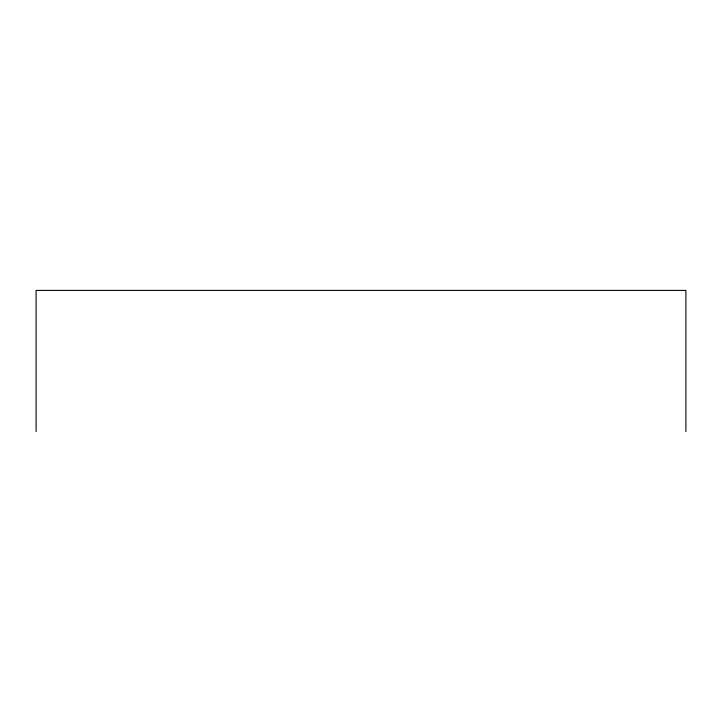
<?xml version="1.0" encoding="UTF-8"?>
<svg xmlns="http://www.w3.org/2000/svg" width="722" height="722" viewBox="0 0 722 722"><rect width="100%" height="100%" fill="white"/><g stroke="black" fill="none" stroke-linecap="round" stroke-linejoin="round"><path stroke-width="1.08" d="M685.9 431.585L685.9 290.415L36.1 290.415L36.1 431.585"/></g></svg>
